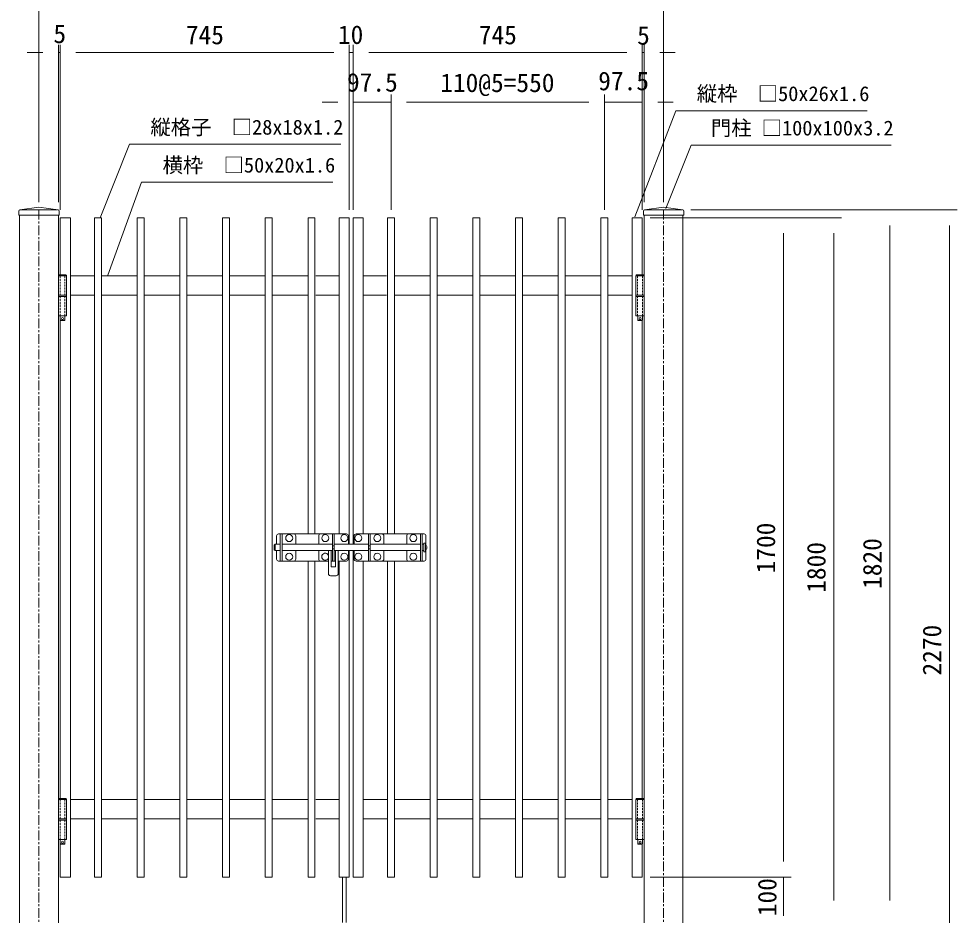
# Model space of a CAD drawing. Units: millimetres, scale not verified. Extents: x -4200 to 4200, y -2970 to 2970.
# Drawn here: x 223 to 2641, y -521 to 1790 of the extents above; entities that cross this region are included whole.
import ezdxf
from ezdxf.enums import TextEntityAlignment as Align

# ---------------------------------------------------------------- set-up
doc = ezdxf.new("R2010")
doc.units = ezdxf.units.MM
doc.header["$LTSCALE"] = 20
doc.linetypes.add('USER1', pattern=[2, 1.25, -0.25, 0.25, -0.25])
doc.linetypes.add('USER2', pattern=[0.375, 0.25, -0.125])
for name, color, linetype, lineweight in [('0-2_D-STR-DIM', 7, 'Continuous', 9), ('0-5_D-STR1', 1, 'Continuous', 18), ('0-6_D-STR3', 3, 'Continuous', 13), ('0-7_D-BMK', 2, 'USER1', 13), ('0-A_D-STR-TXT', 7, 'Continuous', 9)]:
    doc.layers.add(name, color=color, linetype=linetype, lineweight=lineweight)
doc.styles.add('ＭＳ ゴシック', font='')
doc.styles.get('ＭＳ ゴシック').set_extended_font_data('MS Gothic')

msp = doc.modelspace()

# ---------------------------------------------------------------- linework, layer by layer
at = {"layer": '0-2_D-STR-DIM'}
for p, q in [((274.53, 1317.42), (274.53, 1836.1)), ((1884.53, 1317.42), (1884.53, 1836.1)), ((324.53, 1317.42), (324.53, 1723.42)), ((329.53, 1297.42), (329.53, 1723.42)), ((329.53, 1297.42), (329.53, 1723.42)), ((1074.53, 1297.42), (1074.53, 1723.42)), ((1074.53, 1297.42), (1074.53, 1723.42)), ((1084.53, 1297.42), (1084.53, 1723.42)), ((1084.53, 1317.42), (1084.53, 1723.42)), ((1829.53, 1327.42), (1829.53, 1723.42)), ((1829.53, 1297.42), (1829.53, 1723.42)), ((1834.53, 1317.42), (1834.53, 1723.42)), ((284.53, 1703.42), (244.53, 1703.42)), ((329.53, 1703.42), (324.53, 1703.42)), ((1034.53, 1703.42), (369.53, 1703.42)), ((369.53, 1703.42), (409.53, 1703.42)), ((1034.53, 1703.42), (994.53, 1703.42)), ((1084.53, 1703.42), (1074.53, 1703.42)), ((1789.53, 1703.42), (1124.53, 1703.42)), ((1124.53, 1703.42), (1164.53, 1703.42)), ((1789.53, 1703.42), (1749.53, 1703.42)), ((1829.53, 1703.42), (1834.53, 1703.42)), ((1874.53, 1703.42), (1914.53, 1703.42)), ((1044.53, 1575.44), (1004.53, 1575.44)), ((1084.53, 1297.42), (1084.53, 1595.44)), ((1084.53, 1575.44), (1182.03, 1575.44)), ((1182.03, 1297.42), (1182.03, 1595.44)), ((1182.03, 1297.42), (1182.03, 1595.44)), ((1222.03, 1575.44), (1692.03, 1575.44)), ((1222.03, 1575.44), (1262.03, 1575.44)), ((1692.03, 1575.31), (1652.03, 1575.31)), ((1732.03, 1297.42), (1732.03, 1595.44)), ((1732.03, 1297.42), (1732.03, 1595.31)), ((1732.03, 1575.31), (1829.53, 1575.31)), ((1829.53, 1297.42), (1829.53, 1595.31)), ((1869.53, 1575.31), (1909.53, 1575.31)), ((1954.53, 1297.42), (2487.45, 1297.42)), ((1954.53, 1297.42), (2641.37, 1297.42)), ((1849.53, 1277.42), (2343.15, 1277.42)), ((1849.53, 1277.42), (2213.28, 1277.42)), ((2193.28, 1237.42), (2193.28, -382.58)), ((2323.15, 1237.42), (2323.15, -482.58)), ((2467.45, 1257.42), (2467.45, -482.58)), ((2621.37, 1257.42), (2621.37, -932.58)), ((2193.28, -382.58), (2193.28, -342.58)), ((1849.53, -422.58), (2213.28, -422.58)), ((1849.53, -422.58), (2213.28, -422.58)), ((2193.28, -422.58), (2193.28, -522.58))]:
    msp.add_line(p, q, dxfattribs=at)
at = {"layer": '0-5_D-STR1'}
for p, q in [((222.53, 1294.62), (222.53, 1284.42)), ((222.53, 1284.42), (326.53, 1284.42)), ((224.53, 1284.42), (224.53, -972.58)), ((225.3, 1297.79), (274.53, 1304.42)), ((226.53, 1297.42), (322.53, 1297.42)), ((274.53, 1304.42), (323.75, 1297.79)), ((324.53, 1284.42), (324.53, -972.58)), ((326.53, 1294.62), (326.53, 1284.42)), ((1832.53, 1294.62), (1832.53, 1284.42)), ((1832.53, 1284.42), (1936.53, 1284.42)), ((1834.53, 1284.42), (1834.53, -972.58)), ((1835.3, 1297.79), (1884.53, 1304.42)), ((1836.53, 1297.42), (1932.53, 1297.42)), ((1884.53, 1304.42), (1933.75, 1297.79)), ((1934.53, 1284.42), (1934.53, -972.58)), ((1936.53, 1294.62), (1936.53, 1284.42)), ((329.53, 1277.42), (329.53, 1130.42)), ((329.53, 1277.42), (355.53, 1277.42)), ((355.53, 1277.42), (355.53, -422.58)), ((418.03, 1277.42), (418.03, -422.58)), ((436.03, 1277.42), (418.03, 1277.42)), ((436.03, 1277.42), (436.03, -422.58)), ((528.03, 1277.42), (528.03, -422.58)), ((546.03, 1277.42), (528.03, 1277.42)), ((546.03, 1277.42), (546.03, -422.58)), ((638.03, 1277.42), (638.03, -422.58)), ((656.03, 1277.42), (638.03, 1277.42)), ((656.03, 1277.42), (656.03, -422.58)), ((748.03, 1277.42), (748.03, -422.58)), ((766.03, 1277.42), (748.03, 1277.42)), ((766.03, 1277.42), (766.03, -422.58)), ((858.03, 1277.42), (858.03, -422.58)), ((876.03, 1277.42), (858.03, 1277.42)), ((876.03, 1277.42), (876.03, -422.58)), ((968.03, 1277.42), (968.03, 462.42)), ((986.03, 1277.42), (968.03, 1277.42)), ((986.03, 1277.42), (986.03, 462.42)), ((1048.53, 1277.42), (1048.53, 462.42)), ((1074.53, 1277.42), (1048.53, 1277.42)), ((1074.53, 1277.42), (1074.53, 435.42)), ((1084.53, 1277.42), (1084.53, 435.42)), ((1084.53, 1277.42), (1110.53, 1277.42)), ((1110.53, 1277.42), (1110.53, 462.42)), ((1173.03, 1277.42), (1173.03, 462.42)), ((1173.03, 1277.42), (1191.03, 1277.42)), ((1191.03, 1277.42), (1191.03, 462.42)), ((1283.03, 1277.42), (1283.03, -422.58)), ((1283.03, 1277.42), (1301.03, 1277.42)), ((1301.03, 1277.42), (1301.03, -422.58)), ((1393.03, 1277.42), (1393.03, -422.58)), ((1393.03, 1277.42), (1411.03, 1277.42)), ((1411.03, 1277.42), (1411.03, -422.58)), ((1503.03, 1277.42), (1503.03, -422.58)), ((1503.03, 1277.42), (1521.03, 1277.42)), ((1521.03, 1277.42), (1521.03, -422.58)), ((1613.03, 1277.42), (1613.03, -422.58)), ((1613.03, 1277.42), (1631.03, 1277.42)), ((1631.03, 1277.42), (1631.03, -422.58)), ((1723.03, 1277.42), (1723.03, -422.58)), ((1723.03, 1277.42), (1741.03, 1277.42)), ((1741.03, 1277.42), (1741.03, -422.58)), ((1803.53, 1277.42), (1803.53, -422.58)), ((1803.53, 1277.42), (1829.53, 1277.42)), ((1829.53, 1277.42), (1829.53, 1130.42)), ((418.03, 1127.42), (355.53, 1127.42)), ((528.03, 1127.42), (436.03, 1127.42)), ((638.03, 1127.42), (546.03, 1127.42)), ((748.03, 1127.42), (656.03, 1127.42)), ((858.03, 1127.42), (766.03, 1127.42)), ((968.03, 1127.42), (876.03, 1127.42)), ((1048.53, 1127.42), (988.53, 1127.42)), ((1110.53, 1127.42), (1170.53, 1127.42)), ((1191.03, 1127.42), (1283.03, 1127.42)), ((1301.03, 1127.42), (1393.03, 1127.42)), ((1411.03, 1127.42), (1503.03, 1127.42)), ((1521.03, 1127.42), (1613.03, 1127.42)), ((1631.03, 1127.42), (1723.03, 1127.42)), ((1741.03, 1127.42), (1803.53, 1127.42)), ((418.03, 1077.42), (355.53, 1077.42)), ((528.03, 1077.42), (436.03, 1077.42)), ((638.03, 1077.42), (546.03, 1077.42)), ((748.03, 1077.42), (656.03, 1077.42)), ((858.03, 1077.42), (766.03, 1077.42)), ((968.03, 1077.42), (876.03, 1077.42)), ((1048.53, 1077.42), (988.53, 1077.42)), ((1110.53, 1077.42), (1170.53, 1077.42)), ((1191.03, 1077.42), (1283.03, 1077.42)), ((1301.03, 1077.42), (1393.03, 1077.42)), ((1411.03, 1077.42), (1503.03, 1077.42)), ((1521.03, 1077.42), (1613.03, 1077.42)), ((1631.03, 1077.42), (1723.03, 1077.42)), ((1741.03, 1077.42), (1803.53, 1077.42)), ((329.53, 1013.42), (329.53, -219.58)), ((1829.53, 1013.42), (1829.53, -219.58)), ((1074.53, 419.42), (1074.53, -422.58)), ((1084.53, 419.42), (1084.53, -422.58)), ((968.03, 392.42), (968.03, -422.58)), ((986.03, 392.42), (986.03, -422.58)), ((1048.53, 392.42), (1048.53, -422.58)), ((1110.53, 392.42), (1110.53, -422.58)), ((1173.03, 392.42), (1173.03, -422.58)), ((1191.03, 392.42), (1191.03, -422.58)), ((418.03, -222.58), (355.53, -222.58)), ((528.03, -222.58), (436.03, -222.58)), ((638.03, -222.58), (546.03, -222.58)), ((748.03, -222.58), (656.03, -222.58)), ((858.03, -222.58), (766.03, -222.58)), ((968.03, -222.58), (876.03, -222.58)), ((1048.53, -222.58), (988.53, -222.58)), ((1110.53, -222.58), (1173.03, -222.58)), ((1191.03, -222.58), (1283.03, -222.58)), ((1301.03, -222.58), (1393.03, -222.58)), ((1411.03, -222.58), (1503.03, -222.58)), ((1521.03, -222.58), (1613.03, -222.58)), ((1631.03, -222.58), (1723.03, -222.58)), ((1741.03, -222.58), (1803.53, -222.58)), ((418.03, -272.58), (355.53, -272.58)), ((528.03, -272.58), (436.03, -272.58)), ((638.03, -272.58), (546.03, -272.58)), ((748.03, -272.58), (656.03, -272.58)), ((858.03, -272.58), (766.03, -272.58)), ((968.03, -272.58), (876.03, -272.58)), ((1048.53, -272.58), (988.53, -272.58)), ((1110.53, -272.58), (1173.03, -272.58)), ((1191.03, -272.58), (1283.03, -272.58)), ((1301.03, -272.58), (1393.03, -272.58)), ((1411.03, -272.58), (1503.03, -272.58)), ((1521.03, -272.58), (1613.03, -272.58)), ((1631.03, -272.58), (1723.03, -272.58)), ((1741.03, -272.58), (1803.53, -272.58)), ((329.53, -336.58), (329.53, -422.58)), ((1829.53, -336.58), (1829.53, -422.58)), ((355.53, -422.58), (329.53, -422.58)), ((436.03, -422.58), (418.03, -422.58)), ((546.03, -422.58), (528.03, -422.58)), ((656.03, -422.58), (638.03, -422.58)), ((766.03, -422.58), (748.03, -422.58)), ((876.03, -422.58), (858.03, -422.58)), ((986.03, -422.58), (968.03, -422.58)), ((1074.53, -422.58), (1048.53, -422.58)), ((1084.53, -422.58), (1110.53, -422.58)), ((1173.03, -422.58), (1191.03, -422.58)), ((1283.03, -422.58), (1301.03, -422.58)), ((1393.03, -422.58), (1411.03, -422.58)), ((1503.03, -422.58), (1521.03, -422.58)), ((1613.03, -422.58), (1631.03, -422.58)), ((1723.03, -422.58), (1741.03, -422.58)), ((1803.53, -422.58), (1829.53, -422.58))]:
    msp.add_line(p, q, dxfattribs=at)
for centre, start, end in [((225.73, 1294.62), 97.6668, 180), ((323.33, 1294.62), 0, 82.3332), ((1835.73, 1294.62), 97.6668, 180), ((1933.33, 1294.62), 0, 82.3332)]:
    msp.add_arc(centre, 3.2, start, end, dxfattribs=at)
at = {"layer": '0-6_D-STR3'}
for p, q in [((345.7, 1127.42), (324.53, 1127.42)), ((324.53, 1127.42), (324.53, 1024.42)), ((325.23, 1129.42), (325.23, 1127.42)), ((344.23, 1130.42), (326.23, 1130.42)), ((345.23, 1129.42), (344.23, 1130.42)), ((345.23, 1129.42), (345.23, 1127.42)), ((345.7, 1127.42), (345.7, 1024.42)), ((1813.36, 1127.42), (1813.36, 1024.42)), ((1813.36, 1127.42), (1834.53, 1127.42)), ((1813.83, 1129.42), (1814.83, 1130.42)), ((1813.83, 1129.42), (1813.83, 1127.42)), ((1814.83, 1130.42), (1832.83, 1130.42)), ((1833.83, 1129.42), (1833.83, 1127.42)), ((1834.53, 1127.42), (1834.53, 1024.42)), ((345.7, 1077.42), (324.53, 1077.42)), ((345.7, 1074.42), (324.53, 1074.42)), ((1813.36, 1077.42), (1834.53, 1077.42)), ((1813.36, 1074.42), (1834.53, 1074.42)), ((345.7, 1024.42), (324.53, 1024.42)), ((329.23, 1024.42), (329.23, 1013.42)), ((341.23, 1024.42), (341.23, 1013.42)), ((1813.36, 1024.42), (1834.53, 1024.42)), ((1817.83, 1024.42), (1817.83, 1013.42)), ((1829.83, 1024.42), (1829.83, 1013.42)), ((330.23, 1012.42), (329.23, 1013.42)), ((341.23, 1013.42), (329.23, 1013.42)), ((340.23, 1012.42), (330.23, 1012.42)), ((341.23, 1013.42), (340.23, 1012.42)), ((1817.83, 1013.42), (1818.83, 1012.42)), ((1817.83, 1013.42), (1829.83, 1013.42)), ((1818.83, 1012.42), (1828.83, 1012.42)), ((1828.83, 1012.42), (1829.83, 1013.42)), ((892.03, 462.42), (1067.03, 462.42)), ((901.03, 462.42), (901.03, 392.42)), ((1000.53, 462.42), (1035.53, 462.42)), ((1031.03, 462.42), (1031.03, 392.42)), ((1035.53, 462.42), (1035.53, 392.42)), ((1267.03, 462.42), (1092.03, 462.42)), ((1128.03, 462.42), (1128.03, 392.42)), ((1227.52, 462.42), (1262.52, 462.42)), ((1258.02, 462.42), (1258.02, 392.42)), ((1262.52, 462.42), (1262.52, 392.42)), ((883.03, 435.42), (881.03, 433.42)), ((883.03, 435.42), (883.03, 419.42)), ((883.28, 435.42), (896.53, 435.42)), ((887.03, 435.42), (887.03, 457.42)), ((901.03, 435.42), (1031.03, 435.42)), ((936.53, 435.42), (936.53, 457.42)), ((995.53, 435.42), (995.53, 457.42)), ((1035.53, 435.42), (1123.53, 435.42)), ((1072.03, 457.42), (1072.03, 435.42)), ((1087.03, 457.42), (1087.03, 435.42)), ((1128.03, 435.42), (1258.02, 435.42)), ((1163.53, 435.42), (1163.53, 457.42)), ((1222.52, 435.42), (1222.52, 457.42)), ((1266.28, 438.42), (1266.28, 416.42)), ((1266.28, 435.42), (1266.28, 419.42)), ((1272.03, 432.65), (1272.03, 457.42)), ((881.03, 421.42), (881.03, 433.42)), ((883.03, 419.42), (881.03, 421.42)), ((896.53, 419.42), (883.28, 419.42)), ((887.03, 397.42), (887.03, 419.42)), ((1031.03, 419.42), (901.03, 419.42)), ((936.53, 397.42), (936.53, 419.42)), ((995.53, 397.42), (995.53, 419.42)), ((1020.78, 419.42), (1020.78, 359.42)), ((1027.78, 419.42), (1027.78, 378.42)), ((1035.53, 431.42), (1031.03, 431.42)), ((1035.53, 423.42), (1031.03, 423.42)), ((1123.53, 419.42), (1035.53, 419.42)), ((1038.78, 419.42), (1038.78, 378.42)), ((1045.78, 419.42), (1045.78, 359.42)), ((1072.03, 419.42), (1072.03, 397.42)), ((1087.03, 419.42), (1087.03, 397.42)), ((1087.03, 397.42), (1087.03, 419.42)), ((1123.53, 431.42), (1128.03, 431.42)), ((1123.53, 423.42), (1128.03, 423.42)), ((1258.02, 419.42), (1128.03, 419.42)), ((1163.53, 397.42), (1163.53, 419.42)), ((1222.52, 419.42), (1222.52, 397.42)), ((1270.78, 422.17), (1270.78, 432.67)), ((1271.68, 432.67), (1270.78, 432.67)), ((1271.68, 422.17), (1270.78, 422.17)), ((1272.03, 397.42), (1272.03, 422.19)), ((1272.03, 422.19), (1272.03, 397.42)), ((1274.68, 425.17), (1274.68, 429.67)), ((1020.78, 392.42), (892.03, 392.42)), ((896.53, 392.42), (926.53, 392.42)), ((931.53, 392.42), (897.03, 392.42)), ((1019.53, 392.42), (1000.53, 392.42)), ((1035.53, 392.42), (1027.78, 392.42)), ((1038.78, 392.42), (1027.78, 392.42)), ((1067.03, 392.42), (1045.78, 392.42)), ((1092.03, 392.42), (1158.53, 392.42)), ((1267.03, 392.42), (1092.03, 392.42)), ((1120.53, 392.42), (1131.28, 392.42)), ((1123.53, 392.42), (1131.28, 392.42)), ((1138.28, 392.42), (1154.78, 392.42)), ((1227.52, 392.42), (1267.03, 392.42)), ((1262.52, 392.42), (1232.52, 392.42)), ((1037.78, 377.42), (1028.78, 377.42)), ((1040.78, 354.42), (1025.78, 354.42)), ((345.7, -222.58), (324.53, -222.58)), ((324.53, -222.58), (324.53, -325.58)), ((325.23, -220.58), (325.23, -222.58)), ((344.23, -219.58), (326.23, -219.58)), ((345.23, -220.58), (344.23, -219.58)), ((345.23, -220.58), (345.23, -222.58)), ((345.7, -222.58), (345.7, -325.58)), ((1813.36, -222.58), (1813.36, -325.58)), ((1813.36, -222.58), (1834.53, -222.58)), ((1813.83, -220.58), (1814.83, -219.58)), ((1813.83, -220.58), (1813.83, -222.58)), ((1814.83, -219.58), (1832.83, -219.58)), ((1833.83, -220.58), (1833.83, -222.58)), ((1834.53, -222.58), (1834.53, -325.58)), ((345.7, -272.58), (324.53, -272.58)), ((345.7, -275.58), (324.53, -275.58)), ((1813.36, -272.58), (1834.53, -272.58)), ((1813.36, -275.58), (1834.53, -275.58)), ((345.7, -325.58), (324.53, -325.58)), ((329.23, -325.58), (329.23, -336.58)), ((330.23, -337.58), (329.23, -336.58)), ((341.23, -336.58), (329.23, -336.58)), ((340.23, -337.58), (330.23, -337.58)), ((341.23, -336.58), (340.23, -337.58)), ((341.23, -325.58), (341.23, -336.58)), ((1813.36, -325.58), (1834.53, -325.58)), ((1817.83, -325.58), (1817.83, -336.58)), ((1817.83, -336.58), (1818.83, -337.58)), ((1817.83, -336.58), (1829.83, -336.58)), ((1818.83, -337.58), (1828.83, -337.58)), ((1828.83, -337.58), (1829.83, -336.58)), ((1829.83, -325.58), (1829.83, -336.58)), ((1056.53, -422.58), (1056.53, -539.64)), ((1066.53, -422.58), (1066.53, -539.64))]:
    msp.add_line(p, q, dxfattribs=at)
at = {"layer": '0-6_D-STR3', "linetype": 'USER2'}
for p, q in [((329.03, 1127.42), (329.03, 1024.42)), ((341.43, 1127.42), (341.43, 1024.42)), ((1817.63, 1127.42), (1817.63, 1024.42)), ((1830.03, 1127.42), (1830.03, 1024.42)), ((329.03, -222.58), (329.03, -325.58)), ((341.43, -222.58), (341.43, -325.58)), ((1817.63, -222.58), (1817.63, -325.58)), ((1830.03, -222.58), (1830.03, -325.58))]:
    msp.add_line(p, q, dxfattribs=at)
at = {"layer": '0-6_D-STR3'}
for points in [[(326.23, 1130.42), (325.23, 1129.42), (345.23, 1129.42)], [(1832.83, 1130.42), (1833.83, 1129.42), (1813.83, 1129.42)], [(931.53, 462.42), (896.53, 462.42), (896.53, 392.42)], [(1158.53, 462.42), (1123.53, 462.42), (1123.53, 392.42)], [(1262.52, 435.42), (1266.28, 435.42), (1266.28, 419.42), (1262.52, 419.42)], [(1266.28, 416.42), (1270.78, 416.42), (1270.78, 438.42), (1266.28, 438.42)], [(326.23, -219.58), (325.23, -220.58), (345.23, -220.58)], [(1832.83, -219.58), (1833.83, -220.58), (1813.83, -220.58)]]:
    msp.add_lwpolyline(points, dxfattribs=at)
for centre, radius in [((335.23, 1017.42), 2.5), ((1823.83, 1017.42), 2.5), ((919.53, 451.42), 9), ((1012.53, 451.42), 9), ((1061.53, 451.42), 9), ((1097.53, 451.42), 9), ((1146.53, 451.42), 9), ((1239.52, 451.42), 9), ((919.53, 403.42), 9), ((1061.53, 403.42), 9), ((1097.53, 403.42), 9), ((1146.53, 403.42), 9), ((1239.52, 403.42), 9), ((335.23, -332.58), 2.5), ((1823.83, -332.58), 2.5)]:
    msp.add_circle(centre, radius, dxfattribs=at)
for centre, radius, start, end in [((892.03, 457.42), 5, 90, 180), ((931.53, 457.42), 5, 0, 90), ((1000.53, 457.42), 5, 90, 180), ((1067.03, 457.42), 5, 0, 90), ((1092.03, 457.42), 5, 90, 180), ((1158.53, 457.42), 5, 0, 90), ((1227.52, 457.42), 5, 90, 180), ((1267.03, 457.42), 5, 0, 90), ((1012.53, 403.42), 9, 23.55646, 336.44354), ((1271.68, 429.67), 3, 0, 90), ((1271.68, 425.17), 3, 270, 0), ((892.03, 397.42), 5, 180, 270), ((931.53, 397.42), 5, 270, 0), ((1000.53, 397.42), 5, 180, 270), ((1067.03, 397.42), 5, 270, 0), ((1092.03, 397.42), 5, 180, 270), ((1092.03, 397.42), 5, 180, 270), ((1158.53, 397.42), 5, 270, 0), ((1227.52, 397.42), 5, 180, 270), ((1267.03, 397.42), 5, 270, 0), ((1267.03, 397.42), 5, 270, 0), ((1028.78, 378.42), 1, 180, 270), ((1037.78, 378.42), 1, 270, 0), ((1025.78, 359.42), 5, 180, 270), ((1040.78, 359.42), 5, 270, 0)]:
    msp.add_arc(centre, radius, start, end, dxfattribs=at)
at = {"layer": '0-7_D-BMK'}
for p, q in [((274.53, 1297.42), (274.53, -985.58)), ((1884.53, 1297.42), (1884.53, -985.58))]:
    msp.add_line(p, q, dxfattribs=at)
at = {"layer": '0-A_D-STR-TXT'}
for points in [[(2409.06, 1553.15), (1916.51, 1553.15), (1810.37, 1279.28)], [(1052.83, 1467.01), (508.31, 1467.01), (432, 1277.07)], [(2471.47, 1464.6), (1955.57, 1464.6), (1890.01, 1301.42)], [(1032.25, 1369.01), (538.68, 1369.01), (451.98, 1129.3)]]:
    msp.add_lwpolyline(points, dxfattribs=at)

# ---------------------------------------------------------------- texts
at = {"layer": '0-2_D-STR-DIM', "style": 'ＭＳ ゴシック'}
for s, p in [('5', (311.82, 1713.08)), ('745', (653.18, 1710.17)), ('10', (1045.13, 1710.84)), ('745', (1408.18, 1710.17)), ('5', (1816.3, 1709.17)), ('97.5', (1068.55, 1588.03)), ('110@5=550', (1308.88, 1586.88)), ('97.5', (1716.05, 1591.51))]:
    msp.add_text(s, height=48.09, dxfattribs=at).set_placement(p, align=Align.BOTTOM_LEFT)
for s, p in [('1700', (2186.53, 360.52)), ('1800', (2316.4, 310.52)), ('1820', (2460.7, 320.52)), ('2270', (2614.62, 97.17)), ('100', (2189.91, -523.23))]:
    msp.add_text(s, height=48.09, rotation=90, dxfattribs=at).set_placement(p, align=Align.BOTTOM_LEFT)
at = {"layer": '0-A_D-STR-TXT', "style": 'ＭＳ ゴシック'}
for s, p in [('縦枠\u3000□50x26x1.6', (1970.07, 1566.42)), ('縦格子\u3000□28x18x1.2', (561.87, 1480.07)), ('門柱 □100x100x3.2', (2006.49, 1477.87)), ('横枠\u3000□50x20x1.6', (593.26, 1382.28))]:
    msp.add_text(s, height=38.42, dxfattribs=at).set_placement(p, align=Align.BOTTOM_LEFT)

doc.saveas('drawing.dxf')
